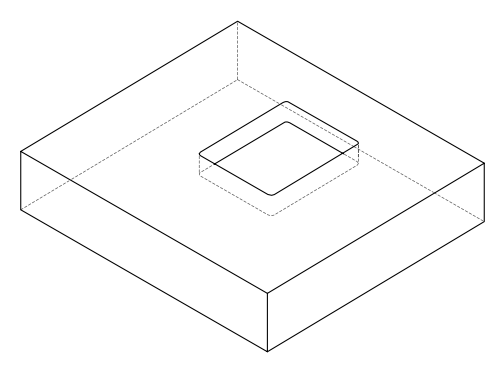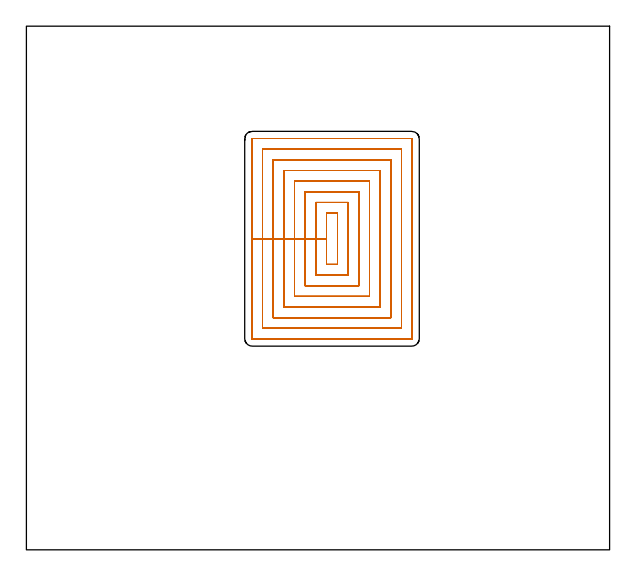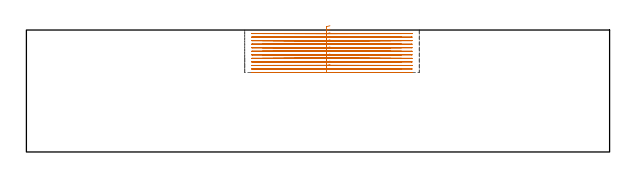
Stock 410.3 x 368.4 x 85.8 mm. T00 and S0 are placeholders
(PLAN: 1 operations, 0 tool changes, 59.5 min)
(1 MILL_RECTANGULAR_POCKET | POCKET_RECTANGULAR_STRAIGHT | NXT0201_013 | Follow Part, ap 2.5, ae 75% | 59.54 min | 554191 mm3)
(TOOL NXT0201_013 | ENDMILL 10mm | D10 FL30 Z4)
(OP 1 MILL_RECTANGULAR_POCKET)
G17 G21 G94 G90
T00 M6
G54
G17 G0 G90 X213.545 Y236.9 S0 M3
G43 Z95.8 H0
Z88.8
G94 G1 X211.1 Z88.145 F250.
Y218.85 Z83.308
Y200.8 F500.
X218.9
Y236.9
X211.1
Y218.85
X203.6
Y193.3
X226.4
Y244.4
X203.6
Y218.85
X196.1
Y185.8
X233.9
Y251.9
X196.1
Y218.85
X188.6
Y178.3
X241.4
Y259.4
X188.6
Y218.85
X181.1
Y170.8
X248.9
Y266.9
X181.1
Y218.85
X173.6
Y163.3
X256.4
Y274.4
X173.6
Y218.85
X166.1
Y155.8
X263.9
Y281.9
X166.1
Y218.85
X158.6
Y148.6
G3 X158.9 Y148.3 R0.3
G1 X271.1
G3 X271.4 Y148.6 R0.3
G1 Y289.1
G3 X271.1 Y289.4 R0.3
G1 X158.9
G3 X158.6 Y289.1 R0.3
G1 Y218.85
Y217.85
G0 X213.545 Y236.9 Z86.308
G1 X211.1 Z85.653 F250.
Y218.85 Z80.817
Y200.8 F500.
X218.9
Y236.9
X211.1
Y218.85
X203.6
Y193.3
X226.4
Y244.4
X203.6
Y218.85
X196.1
Y185.8
X233.9
Y251.9
X196.1
Y218.85
X188.6
Y178.3
X241.4
Y259.4
X188.6
Y218.85
X181.1
Y170.8
X248.9
Y266.9
X181.1
Y218.85
X173.6
Y163.3
X256.4
Y274.4
X173.6
Y218.85
X166.1
Y155.8
X263.9
Y281.9
X166.1
Y218.85
X158.6
Y148.6
G3 X158.9 Y148.3 R0.3
G1 X271.1
G3 X271.4 Y148.6 R0.3
G1 Y289.1
G3 X271.1 Y289.4 R0.3
G1 X158.9
G3 X158.6 Y289.1 R0.3
G1 Y218.85
Y217.85
G0 X213.545 Y236.9 Z83.817
G1 X211.1 Z83.161 F250.
Y218.85 Z78.325
Y200.8 F500.
X218.9
Y236.9
X211.1
Y218.85
X203.6
Y193.3
X226.4
Y244.4
X203.6
Y218.85
X196.1
Y185.8
X233.9
Y251.9
X196.1
Y218.85
X188.6
Y178.3
X241.4
Y259.4
X188.6
Y218.85
X181.1
Y170.8
X248.9
Y266.9
X181.1
Y218.85
X173.6
Y163.3
X256.4
Y274.4
X173.6
Y218.85
X166.1
Y155.8
X263.9
Y281.9
X166.1
Y218.85
X158.6
Y148.6
G3 X158.9 Y148.3 R0.3
G1 X271.1
G3 X271.4 Y148.6 R0.3
G1 Y289.1
G3 X271.1 Y289.4 R0.3
G1 X158.9
G3 X158.6 Y289.1 R0.3
G1 Y218.85
Y217.85
G0 X213.545 Y236.9 Z81.325
G1 X211.1 Z80.67 F250.
Y218.85 Z75.833
Y200.8 F500.
X218.9
Y236.9
X211.1
Y218.85
X203.6
Y193.3
X226.4
Y244.4
X203.6
Y218.85
X196.1
Y185.8
X233.9
Y251.9
X196.1
Y218.85
X188.6
Y178.3
X241.4
Y259.4
X188.6
Y218.85
X181.1
Y170.8
X248.9
Y266.9
X181.1
Y218.85
X173.6
Y163.3
X256.4
Y274.4
X173.6
Y218.85
X166.1
Y155.8
X263.9
Y281.9
X166.1
Y218.85
X158.6
Y148.6
G3 X158.9 Y148.3 R0.3
G1 X271.1
G3 X271.4 Y148.6 R0.3
G1 Y289.1
G3 X271.1 Y289.4 R0.3
G1 X158.9
G3 X158.6 Y289.1 R0.3
G1 Y218.85
Y217.85
G0 X213.545 Y236.9 Z78.833
G1 X211.1 Z78.178 F250.
Y218.85 Z73.342
Y200.8 F500.
X218.9
Y236.9
X211.1
Y218.85
X203.6
Y193.3
X226.4
Y244.4
X203.6
Y218.85
X196.1
Y185.8
X233.9
Y251.9
X196.1
Y218.85
X188.6
Y178.3
X241.4
Y259.4
X188.6
Y218.85
X181.1
Y170.8
X248.9
Y266.9
X181.1
Y218.85
X173.6
Y163.3
X256.4
Y274.4
X173.6
Y218.85
X166.1
Y155.8
X263.9
Y281.9
X166.1
Y218.85
X158.6
Y148.6
G3 X158.9 Y148.3 R0.3
G1 X271.1
G3 X271.4 Y148.6 R0.3
G1 Y289.1
G3 X271.1 Y289.4 R0.3
G1 X158.9
G3 X158.6 Y289.1 R0.3
G1 Y218.85
Y217.85
G0 X213.545 Y236.9 Z76.342
G1 X211.1 Z75.686 F250.
Y218.85 Z70.85
Y200.8 F500.
X218.9
Y236.9
X211.1
Y218.85
X203.6
Y193.3
X226.4
Y244.4
X203.6
Y218.85
X196.1
Y185.8
X233.9
Y251.9
X196.1
Y218.85
X188.6
Y178.3
X241.4
Y259.4
X188.6
Y218.85
X181.1
Y170.8
X248.9
Y266.9
X181.1
Y218.85
X173.6
Y163.3
X256.4
Y274.4
X173.6
Y218.85
X166.1
Y155.8
X263.9
Y281.9
X166.1
Y218.85
X158.6
Y148.6
G3 X158.9 Y148.3 R0.3
G1 X271.1
G3 X271.4 Y148.6 R0.3
G1 Y289.1
G3 X271.1 Y289.4 R0.3
G1 X158.9
G3 X158.6 Y289.1 R0.3
G1 Y218.85
Y217.85
G0 X213.545 Y236.9 Z73.85
G1 X211.1 Z73.195 F250.
Y218.85 Z68.358
Y200.8 F500.
X218.9
Y236.9
X211.1
Y218.85
X203.6
Y193.3
X226.4
Y244.4
X203.6
Y218.85
X196.1
Y185.8
X233.9
Y251.9
X196.1
Y218.85
X188.6
Y178.3
X241.4
Y259.4
X188.6
Y218.85
X181.1
Y170.8
X248.9
Y266.9
X181.1
Y218.85
X173.6
Y163.3
X256.4
Y274.4
X173.6
Y218.85
X166.1
Y155.8
X263.9
Y281.9
X166.1
Y218.85
X158.6
Y148.6
G3 X158.9 Y148.3 R0.3
G1 X271.1
G3 X271.4 Y148.6 R0.3
G1 Y289.1
G3 X271.1 Y289.4 R0.3
G1 X158.9
G3 X158.6 Y289.1 R0.3
G1 Y218.85
Y217.85
G0 X213.545 Y236.9 Z71.358
G1 X211.1 Z70.703 F250.
Y218.85 Z65.867
Y200.8 F500.
X218.9
Y236.9
X211.1
Y218.85
X203.6
Y193.3
X226.4
Y244.4
X203.6
Y218.85
X196.1
Y185.8
X233.9
Y251.9
X196.1
Y218.85
X188.6
Y178.3
X241.4
Y259.4
X188.6
Y218.85
X181.1
Y170.8
X248.9
Y266.9
X181.1
Y218.85
X173.6
Y163.3
X256.4
Y274.4
X173.6
Y218.85
X166.1
Y155.8
X263.9
Y281.9
X166.1
Y218.85
X158.6
Y148.6
G3 X158.9 Y148.3 R0.3
G1 X271.1
G3 X271.4 Y148.6 R0.3
G1 Y289.1
G3 X271.1 Y289.4 R0.3
G1 X158.9
G3 X158.6 Y289.1 R0.3
G1 Y218.85
Y217.85
G0 X213.545 Y236.9 Z68.867
G1 X211.1 Z68.211 F250.
Y218.85 Z63.375
Y200.8 F500.
X218.9
Y236.9
X211.1
Y218.85
X203.6
Y193.3
X226.4
Y244.4
X203.6
Y218.85
X196.1
Y185.8
X233.9
Y251.9
X196.1
Y218.85
X188.6
Y178.3
X241.4
Y259.4
X188.6
Y218.85
X181.1
Y170.8
X248.9
Y266.9
X181.1
Y218.85
X173.6
Y163.3
X256.4
Y274.4
X173.6
Y218.85
X166.1
Y155.8
X263.9
Y281.9
X166.1
Y218.85
X158.6
Y148.6
G3 X158.9 Y148.3 R0.3
G1 X271.1
G3 X271.4 Y148.6 R0.3
G1 Y289.1
G3 X271.1 Y289.4 R0.3
G1 X158.9
G3 X158.6 Y289.1 R0.3
G1 Y218.85
Y217.85
G0 X213.545 Y236.9 Z66.375
G1 X211.1 Z65.72 F250.
Y218.85 Z60.883
Y200.8 F500.
X218.9
Y236.9
X211.1
Y218.85
X203.6
Y193.3
X226.4
Y244.4
X203.6
Y218.85
X196.1
Y185.8
X233.9
Y251.9
X196.1
Y218.85
X188.6
Y178.3
X241.4
Y259.4
X188.6
Y218.85
X181.1
Y170.8
X248.9
Y266.9
X181.1
Y218.85
X173.6
Y163.3
X256.4
Y274.4
X173.6
Y218.85
X166.1
Y155.8
X263.9
Y281.9
X166.1
Y218.85
X158.6
Y148.6
G3 X158.9 Y148.3 R0.3
G1 X271.1
G3 X271.4 Y148.6 R0.3
G1 Y289.1
G3 X271.1 Y289.4 R0.3
G1 X158.9
G3 X158.6 Y289.1 R0.3
G1 Y218.85
Y217.85
G0 X213.545 Y236.9 Z63.883
G1 X211.1 Z63.228 F250.
Y218.85 Z58.392
Y200.8 F500.
X218.9
Y236.9
X211.1
Y218.85
X203.6
Y193.3
X226.4
Y244.4
X203.6
Y218.85
X196.1
Y185.8
X233.9
Y251.9
X196.1
Y218.85
X188.6
Y178.3
X241.4
Y259.4
X188.6
Y218.85
X181.1
Y170.8
X248.9
Y266.9
X181.1
Y218.85
X173.6
Y163.3
X256.4
Y274.4
X173.6
Y218.85
X166.1
Y155.8
X263.9
Y281.9
X166.1
Y218.85
X158.6
Y148.6
G3 X158.9 Y148.3 R0.3
G1 X271.1
G3 X271.4 Y148.6 R0.3
G1 Y289.1
G3 X271.1 Y289.4 R0.3
G1 X158.9
G3 X158.6 Y289.1 R0.3
G1 Y218.85
Y217.85
G0 X213.545 Y236.9 Z61.392
G1 X211.1 Z60.736 F250.
Y218.85 Z55.9
Y200.8 F500.
X218.9
Y236.9
X211.1
Y218.85
X203.6
Y193.3
X226.4
Y244.4
X203.6
Y218.85
X196.1
Y185.8
X233.9
Y251.9
X196.1
Y218.85
X188.6
Y178.3
X241.4
Y259.4
X188.6
Y218.85
X181.1
Y170.8
X248.9
Y266.9
X181.1
Y218.85
X173.6
Y163.3
X256.4
Y274.4
X173.6
Y218.85
X166.1
Y155.8
X263.9
Y281.9
X166.1
Y218.85
X158.6
Y148.6
G3 X158.9 Y148.3 R0.3
G1 X271.1
G3 X271.4 Y148.6 R0.3
G1 Y289.1
G3 X271.1 Y289.4 R0.3
G1 X158.9
G3 X158.6 Y289.1 R0.3
G1 Y218.85
Y217.85
G0 Z95.8
M5
M2
